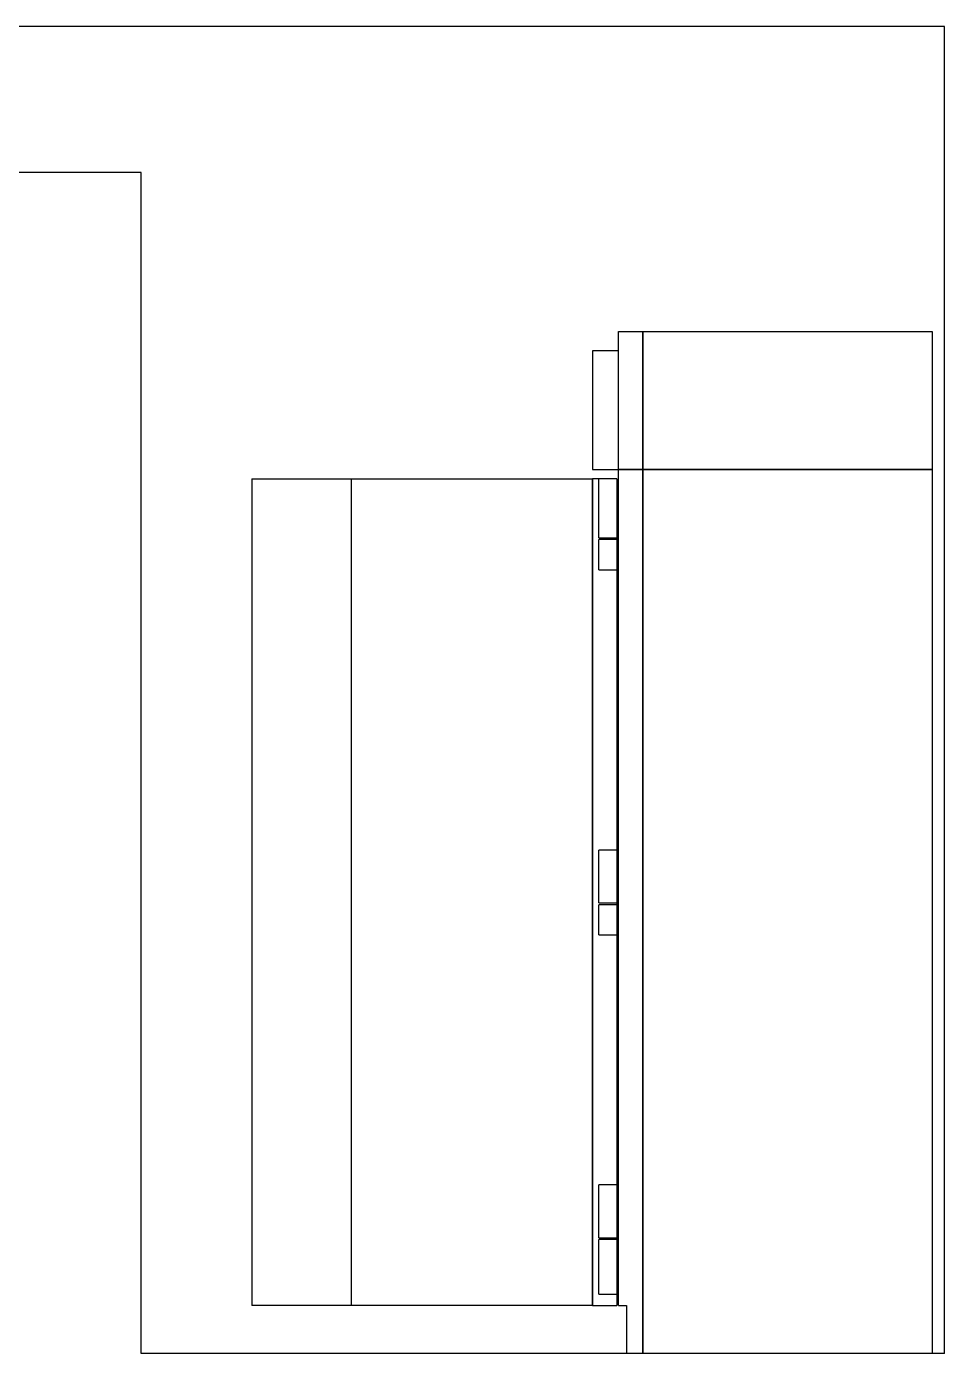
# Model space of a CAD drawing. Header units: inches. Extents: x -538 to 484, y -32 to 459.
# Drawn here: x -391.4 to -316, y 200 to 309 of the extents above; entities that cross this region are included whole.
import ezdxf

# ---------------------------------------------------------------- set-up
doc = ezdxf.new("R2010")
doc.units = ezdxf.units.IN
doc.header["$MEASUREMENT"] = 0
for name, color, linetype, lineweight, true_color in [('Clearances ... Doors ... Floor', 2, 'Continuous', 25, 0xffff00), ('Equipment ... Fridge', 1, 'Continuous', 25, 0xff0000), ('Room ... Walls', 4, 'Continuous', 25, 0x00ffff)]:
    doc.layers.add(name, color=color, linetype=linetype, lineweight=lineweight, true_color=true_color)

msp = doc.modelspace()

# ---------------------------------------------------------------- linework, layer by layer
at = {"layer": 'Clearances ... Doors ... Floor', "ltscale": 5}
for p, q in [((-372.91, 271.84), (-372.91, 203.94)), ((-372.91, 271.84), (-364.71, 271.84)), ((-364.71, 271.84), (-344.91, 271.84)), ((-364.71, 203.94), (-364.71, 271.84)), ((-364.71, 203.94), (-372.91, 203.94)), ((-344.91, 203.94), (-364.71, 203.94))]:
    msp.add_line(p, q, dxfattribs=at)
at = {"layer": 'Equipment ... Fridge'}
for p, q in [((-342.78, 272.62), (-342.78, 283.94)), ((-342.78, 283.94), (-340.78, 283.94)), ((-340.78, 283.94), (-340.78, 272.62)), ((-340.78, 283.94), (-317, 283.94)), ((-340.78, 272.62), (-340.78, 283.94)), ((-317, 283.94), (-317, 272.62)), ((-342.78, 282.37), (-344.91, 282.37)), ((-344.91, 282.37), (-344.91, 272.62)), ((-344.91, 272.62), (-342.78, 272.62)), ((-342.78, 203.94), (-342.78, 272.62)), ((-342.78, 272.62), (-340.78, 272.62)), ((-340.78, 272.62), (-342.78, 272.62)), ((-340.78, 272.62), (-340.78, 200)), ((-317, 272.62), (-340.78, 272.62)), ((-340.78, 200), (-340.78, 272.62)), ((-340.78, 272.62), (-317, 272.62)), ((-317, 272.62), (-317, 200)), ((-344.91, 203.94), (-344.91, 271.84)), ((-344.41, 271.84), (-344.91, 271.84)), ((-344.91, 271.84), (-344.91, 203.94)), ((-344.41, 267.01), (-344.41, 271.84)), ((-342.91, 271.84), (-344.41, 271.84)), ((-342.91, 271.84), (-342.91, 267.01)), ((-344.41, 267.01), (-342.91, 267.01)), ((-344.41, 264.38), (-344.41, 266.86)), ((-342.91, 266.86), (-344.41, 266.86)), ((-342.91, 267.01), (-342.91, 266.86)), ((-342.91, 266.86), (-342.91, 264.38)), ((-344.41, 264.38), (-342.91, 264.38)), ((-342.91, 264.38), (-342.91, 241.34)), ((-344.41, 237.01), (-344.41, 241.34)), ((-342.91, 241.34), (-344.41, 241.34)), ((-342.91, 241.34), (-342.91, 237.01)), ((-344.41, 237.01), (-342.91, 237.01)), ((-344.41, 234.38), (-344.41, 236.86)), ((-342.91, 236.86), (-344.41, 236.86)), ((-342.91, 237.01), (-342.91, 236.86)), ((-342.91, 236.86), (-342.91, 234.38)), ((-344.41, 234.38), (-342.91, 234.38)), ((-342.91, 234.38), (-342.91, 213.84)), ((-344.41, 209.51), (-344.41, 213.84)), ((-342.91, 213.84), (-344.41, 213.84)), ((-342.91, 213.84), (-342.91, 209.51)), ((-344.41, 209.51), (-342.91, 209.51)), ((-344.41, 204.88), (-344.41, 209.36)), ((-342.91, 209.36), (-344.41, 209.36)), ((-342.91, 209.51), (-342.91, 209.36)), ((-342.91, 209.36), (-342.91, 204.88)), ((-344.91, 203.94), (-342.91, 203.94)), ((-344.41, 204.88), (-342.91, 204.88)), ((-342.91, 204.88), (-342.91, 203.94)), ((-342.78, 203.94), (-342.13, 203.94)), ((-342.13, 203.94), (-342.13, 200)), ((-340.78, 200), (-342.13, 200)), ((-317, 200), (-340.78, 200))]:
    msp.add_line(p, q, dxfattribs=at)
at = {"layer": 'Room ... Walls'}
for p, q in [((-316, 309), (-537.5, 309)), ((-316, 200), (-316, 309)), ((-382, 297), (-426, 297)), ((-382, 200), (-382, 297)), ((-316, 200), (-382, 200))]:
    msp.add_line(p, q, dxfattribs=at)

doc.saveas('drawing.dxf')
